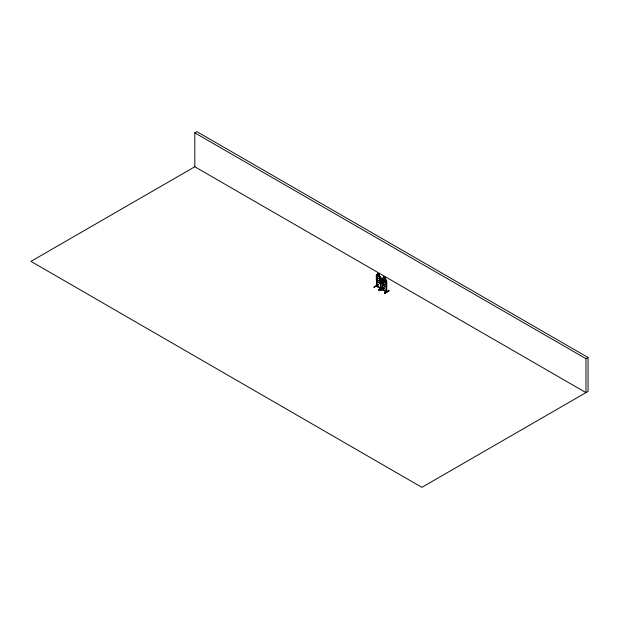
<?xml version="1.0" encoding="UTF-8"?>
<svg xmlns="http://www.w3.org/2000/svg" width="619" height="619" viewBox="0 0 619 619"><rect width="100%" height="100%" fill="white"/><g stroke="black" fill="none" stroke-linecap="round" stroke-linejoin="round"><path stroke-width="0.93" d="M376.94 286.288L376.94 280.856M380.259 287.943L380.685 288.678M380.546 288.33L380.453 277.397L380.847 277.629L380.824 288.516M386.527 281.08L386.558 292.029L382.217 289.568L382.132 278.581L382.132 283.131L382.782 284.988L385.97 286.752L386.62 285.645L386.62 281.103L385.165 279.378L385.227 277.652C382.527 275.563 384.329 278.728 382.132 278.581M386.186 291.348C389.777 292.524 376.228 286.311 386.271 291.332M378.58 284.755L374 287.193M384.445 288.137L379.865 290.582M376.344 285.638C376.584 285.908 377.095 286.365 380.739 288.671L380.298 277.482M379.989 283.27L380.662 282.187M386.527 285.568L385.97 286.752M379.215 281.127L379.95 280.136L379.95 277.32L379.215 276.051L379.215 274.356L377.745 273.513L377.079 278.411L377.807 280.245M385.08 284.508L385.807 283.525L385.869 280.67L385.227 279.347M385.869 283.487L385.142 284.469L383.61 283.664L382.875 281.831L382.944 278.976L383.672 278.55M376.36 275.277L376.956 274.674L380.128 276.507M382.364 288.941L382.697 289.8L382.65 278.883L382.256 278.651L382.821 278.063M194.807 132.845L196.881 131.654L588.05 357.488L588.05 391.409L421.872 487.346L30.95 261.373L194.807 166.766L585.976 392.608L585.976 358.687L194.807 132.845L194.807 166.766M376.36 279.773L376.267 275.192L376.909 274.542L377.722 275.006L377.722 273.319L379.37 274.271L379.308 275.997L380.755 277.714M380.886 288.539L376.391 286.179L376.545 275.176L376.638 286.071M376.391 275.269L376.94 275.409M379.308 274.302L380.004 280.105L379.277 281.088L377.745 280.283L377.017 278.449L377.722 273.319M380.174 276.43L380.847 277.629M376.267 279.742L376.917 281.599L380.043 283.401L380.693 282.303M382.256 278.651L382.65 278.883M382.875 279.014L383.61 278.589L383.672 276.863M385.227 277.652L385.08 279.432L385.807 280.701M385.977 279.85L386.713 281.011L386.163 280.871L386.163 291.858L386.318 286.249M374.224 287.077L378.379 284.678M373.977 287.216L378.619 284.539M382.132 283.131L382.782 284.988M376.994 286.311L376.785 285.893M378.867 290.025C392.082 281.266 369.497 295.588 383.238 287.456M378.681 289.901L383.262 287.502M380.089 290.744L384.484 287.928L380.089 290.466M382.65 289.777L382.805 283.332M382.697 289.8C383.672 289.181 381.35 288.678 382.697 289.305M386.558 291.541L386.604 292.06M384.484 293.004L388.902 290.481L384.484 293.282L389.127 290.876L384.709 293.375M585.976 358.687L588.05 357.488M380.406 288.299L380.453 277.397M382.364 289.429L382.403 283.1M380.739 288.183L376.832 286.063L380.902 288.075M382.403 289.46L386.767 291.951L386.713 281.011M386.388 291.232L386.388 291.727M376.692 286.388L376.785 275.494M383.61 276.894L385.08 277.745M382.759 278.093L385.993 279.889M386.163 280.871L386.558 281.096M380.051 283.231L377.033 281.49L376.422 279.734M382.898 284.879L385.916 286.612M385.931 279.927L386.465 281.119M382.944 281.8L383.672 283.626M380.6 277.73L380.6 282.218M383.37 280.422A1.385 0.797 60 0 0 384.832 282.249A1.385 0.797 60 0 0 384.832 280.291A1.385 0.797 60 0 0 383.37 280.422M383.455 280.655A1.385 0.797 60 0 0 385.072 282.156A1.385 0.797 60 0 0 384.685 280.028A1.385 0.797 60 0 0 383.455 280.655M377.59 277.273A1.385 0.797 60 0 0 379.215 278.774A1.385 0.797 60 0 0 378.82 276.647A1.385 0.797 60 0 0 377.59 277.273"/></g></svg>
